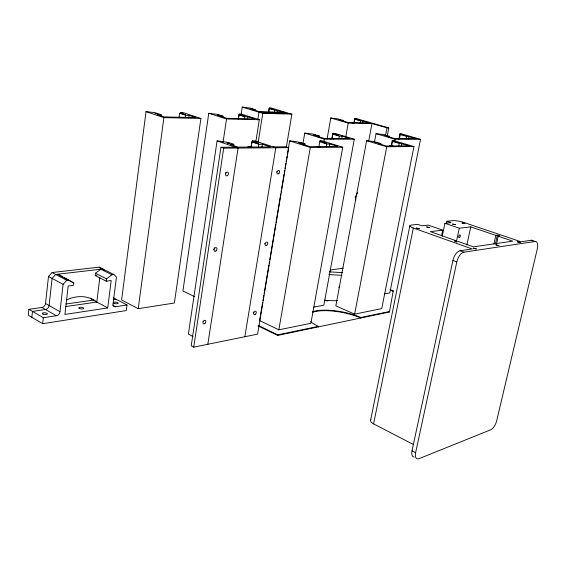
<?xml version="1.0" encoding="UTF-8"?>
<svg xmlns="http://www.w3.org/2000/svg" width="566" height="566" viewBox="0 0 566 566"><rect width="100%" height="100%" fill="white"/><g stroke="black" fill="none" stroke-linecap="round" stroke-linejoin="round"><path stroke-width="0.85" d="M127.01 304.996L115.521 306.744A3.637 2.646 -59.4 0 1 113.044 303.8L116.454 277.057L113.879 274.545L111.912 274.786L100.847 269.211L95.477 273.222L95.194 275.515L106.231 281.175L111.184 280.545L107.724 307.925L64.899 314.441L68.175 286.035L73.467 285.363L73.743 282.986L68.861 280.064L66.724 280.326L63.095 284.323L59.982 311.71A3.863 2.922 -55.6 0 1 56.359 315.743L41.934 307.451L28.923 309.319L28.3 315.212L42.662 323.695L126.282 310.557L127.01 304.996L113.2 297.73M31.852 317.307L32.481 311.399L45.506 309.503A3.821 2.922 -55.1 0 0 49.101 305.527L52.107 278.401L55.709 274.46L102.814 268.984L104.363 270.484M42.662 323.695L43.313 317.731L28.923 309.319M41.934 307.451A3.806 2.922 -54.9 0 0 45.528 303.496L48.492 276.456L52.093 272.529L99.177 267.152L113.879 274.545M65.373 306.616L96.8 302.046L99.821 277.538M106.231 281.175L106.521 278.868L111.912 274.786M160.893 116.235L161.098 114.679L155.077 112.669L146.028 111.629L121.605 299.98L138.231 308.689L174.378 303.008L200.909 118.428L183.059 112.627L180.469 112.556L183.08 113.405L179.606 113.32L179.089 117.084M138.231 308.689L163.907 117.622L146.028 111.629M185.308 117.558L185.627 115.287L179.606 113.32M188.74 117.905L189.094 115.372L185.627 115.287M222.841 117.657L223.061 116.2L217.061 114.304L208.762 113.32L182.91 290.981L194.768 296.747M233.546 146.035L233.808 144.344C228.409 142.108 222.756 141.472 217.082 140.92L188.372 334.11L193.041 336.551M235.371 147.146L220.966 147.245L191.216 345.812L193.728 347.149L257.58 334.145L288.738 147.669L286.049 146.792L273.116 146.884M223.011 142.59L226.556 118.987L208.762 113.32M193.728 347.149L223.69 148.186L220.966 147.245M238.173 119.136L238.824 114.877L241.915 114.955L239.319 114.148L238.923 116.766M241.038 114.933L242.241 107.08L249.755 108L255.4 109.705L252.528 109.613L259.023 111.587L283.927 112.344L269.091 108.651L268.461 112.57M207.828 344.277L238.088 148.066L217.082 140.92M244.406 119.299L244.802 116.737L238.824 114.877M247.491 119.327L247.88 116.808L244.802 116.737M252.606 147.358L251.042 146.835L251.82 141.917L255.358 141.91L252.316 140.899L251.898 143.523M251.346 147.011L251.622 145.264M257.785 119.999L259.023 112.174L288.115 113.044L271.447 108.085L269.395 108.014L268.694 112.358M255.874 141.486L259.327 119.702L241.625 114.212L239.319 114.148M258.209 142.08L262.78 113.32L242.241 107.08M258.329 147.542L258.853 144.245L262.391 144.231L270.491 146.898L238.201 147.125L230.058 144.358L233.808 144.344M261.853 147.577L262.391 144.231M274.333 112.691L274.715 110.328M277.177 112.146L277.46 110.42M244.859 336.735L275.812 147.768L254.955 140.899L252.316 140.899M286.346 147.202L291.851 114.155L289.693 113.511L262.773 112.726L261.188 112.245M262.659 302.35L259.617 320.582L278.847 329.815L310.897 323.285L342.72 147.238L322.252 140.863L319.967 140.863L318.906 146.941M262.949 300.617L263.24 298.876M263.53 297.143L263.82 295.41M264.11 293.669L268.892 265.022M269.183 263.289L269.473 261.549M269.763 259.815L275.706 224.221M275.996 222.488L280.778 193.834M281.069 192.1L281.359 190.367M281.649 188.627L284.111 173.868M284.401 172.135L284.691 170.394M284.981 168.661L285.271 166.928M285.561 165.187L285.851 163.454M286.141 161.713L286.431 159.98M286.721 158.247L287.012 156.506M287.302 154.773L289.622 140.884C294.921 141.394 300.185 142.116 305.265 144.054L302.046 144.068L310.062 146.629L337.81 146.431L329.865 143.955L326.815 143.969L319.91 141.804L322.967 141.797L319.967 140.863M302.966 143.523L304.741 133.109L312.835 134.036L319.429 136.066L319.174 137.545M258.096 325.896L277.694 335.405L277.786 334.853L318.389 326.37L318.297 326.9M278.847 329.815L310.302 147.5L342.72 147.238M323.886 141.79L324.346 139.179L354.288 139.222L323.858 305.215L313.691 307.105M327.127 138.819L330.799 117.997L337.796 118.853L343.668 120.558L341.149 120.501L347.906 122.461L369.747 122.921L354.797 119.27L354.104 123.055L351.918 123.013M326.278 147.033L326.815 143.969M329.412 146.523L329.865 143.955M331.846 138.536L332.773 133.335L334.881 133.357L354.288 139.222M331.096 138.974L329.462 138.472L332.023 138.479L332.787 134.177L335.617 134.199L332.773 133.335M338.871 138.762L339.338 136.165L342.161 136.18L349.689 138.458L324.056 138.401L316.458 136.052L319.429 136.066M341.701 138.72L342.161 136.18M345.741 136.965L348.253 123.077L373.765 123.593M277.694 335.405L389.415 312.007L393.25 290.853L390.024 289.53M353.884 122.956L354.677 118.605L356.481 118.655L388.778 127.881L387.123 136.548M360.217 123.225L360.634 120.947M362.587 123.501L363.047 121.004M338.914 287.422L338.999 286.955M391.035 146.283L389.358 145.78L391.693 145.766L392.5 141.571L409.48 145.816L386.189 145.971L378.399 143.637L381.102 143.623L374.338 141.599L366.641 140.722L335.843 305.881L354.634 314.13L381.732 308.619L413.944 146.552L394.092 140.708L392.167 140.708L391.163 145.901M368.593 141.613L371.968 123.558L386.995 127.852L388.778 127.881M374.395 142.37L376.029 133.682L383.26 134.531L389.677 136.413L387.158 136.399L394.552 138.564L416.314 138.606L400.226 134.651L399.455 138.628L397.275 138.62M385.503 135.663L386.995 127.852M354.634 314.13L386.748 146.764L413.944 146.552M394.778 141.005L395.11 139.278L420.524 139.314L389.79 292.933L384.717 293.881M389.415 312.007L389.514 311.519L360.853 317.505L360.761 318.007A33.118 10.471 10.8 0 0 312.432 312.298M398.867 139.052L399.872 133.873L401.676 133.887L420.524 139.314M398.719 146.078L399.207 143.552M401.294 146.021L401.775 143.545M406.126 138.882L406.6 136.491M408.51 138.981L408.999 136.505M393.25 290.853L393.158 291.306L390.738 290.316M370.553 420.595L409.848 225.855M413.605 444.586L373.595 423.892L413.322 228.027A8.766 1.868 11.3 0 1 411.553 225.02L417.701 224.369L421.783 225.806L428.229 225.105L442.732 230.171L441.636 235.357M442.209 236.248L444.94 223.287L451.01 222.629L446.991 221.256L446.624 222.983M456.33 242.036L459.302 228.225L470.778 226.881L495.823 235.399L497.344 235.194L499.771 236.022L498.257 236.227L496.509 243.967M414.213 457.038A8.929 4.245 -64.1 0 1 412.013 450.826L452.913 260.452A9.318 4.733 -69.5 0 1 460.031 250.759L472.221 248.962L413.322 228.027M415.614 452.701L456.819 261.895A9.346 4.712 -69.5 0 1 463.936 252.167L534.997 241.498A8.469 3.856 -70.2 0 1 537.29 248.891L496.693 420.779A8.101 3.509 -65.9 0 1 490.729 429.778L419.073 458.651A8.957 4.224 -64.2 0 1 415.614 452.701L412.013 450.826M466.837 245L470.778 226.881M493.892 243.988L495.823 235.399M495.406 243.812L497.344 235.194M357.585 192.56L355.222 197.265L355.689 200.527M66.845 299.853C76.261 295.24 88.409 295.226 96.8 302.046M43.313 317.731L56.359 315.743M534.997 241.498L531.283 240.253L520.989 241.774L463.901 222.452A8.349 1.677 11.7 0 0 452.609 220.662L446.991 221.256M330.134 270.088L343.229 268.157M113.617 299.605L116.072 299.244M66.158 303.984L93.213 300.114L107.724 307.925M95.194 275.515L96.843 275.309M442.732 230.171L430.351 231.621L456.026 240.699L454.328 240.925L456.826 241.809L458.524 241.583L473.438 246.854L512.775 241.158L498.257 236.227M223.69 148.186L288.738 147.669M251.042 146.835L247.837 146.856L249.401 147.379M392.5 141.571L395.075 141.564L392.167 140.708M400.226 134.651L402.638 134.673L399.872 133.873M163.907 117.622L200.909 118.428M226.556 118.987L259.327 119.702M354.797 119.27L357.21 119.334L354.677 118.605M161.098 114.679L157.433 114.594L164.366 116.914L196.02 117.622L189.094 115.372M223.061 116.2L219.813 116.122L226.711 118.315L254.75 118.945L247.88 116.808M262.78 113.32L291.851 114.155M269.091 108.651L271.836 108.743L269.395 108.014M329.306 271.85L342.472 272.642M328.811 274.567L341.963 275.345M330.799 117.997L348.253 123.077M376.029 133.682L395.11 139.278M391.693 145.766L393.363 146.269M366.641 140.722L386.748 146.764M332.787 134.177L339.338 136.165M332.023 138.479L333.657 138.981M304.741 133.109L324.346 139.179M320.639 146.863L316.344 146.396L317.873 146.884M289.622 140.884L310.302 147.5M251.82 141.917L258.853 144.245M444.94 223.287L459.302 228.225M460.031 250.759L463.936 252.167M452.913 260.452L456.819 261.895M258.966 325.733L277.786 334.853M95.477 273.222L106.521 278.868M68.861 280.064L57.845 274.213L62.734 277.128M64.206 277.913L73.743 282.986M52.093 272.529L66.724 280.326M112.606 305.187L115.521 306.744M48.492 276.456L63.095 284.323M45.528 303.496L59.982 311.71M90.341 298.14L93.213 300.114M99.177 267.152L100.727 268.652M373.595 423.892A8.327 3.332 12.4 0 1 370.879 419.781M531.283 240.253A8.448 3.87 -70.3 0 1 533.137 241.024M203.18 321.035A1.917 1.281 -62.3 0 1 202.975 321.488M225.777 172.432A1.981 1.387 -70.4 0 1 225.622 173.422M214.33 247.689A1.939 1.337 -66 0 1 213.693 249.514M253.625 311.972A1.811 1.153 -64.2 0 1 253.172 312.786M276.774 171.703A1.875 1.245 -71.2 0 1 276.569 172.149M264.789 243.55A1.84 1.203 -67.5 0 1 264.527 243.939M318.389 326.37A33.118 10.457 10.8 0 1 310.635 321.665M312.524 311.788A33.118 10.457 10.8 0 1 360.853 317.505M337.442 300.61A30.387 8.808 10.3 0 1 324.403 300.1M327.82 300.935A30.387 8.823 10.3 0 1 326.08 300.779M396.087 142.342L398.181 142.766L396.087 142.342M386.217 135.628L384.194 135.26L386.217 135.628M377.437 142.788L375.293 142.391L377.437 142.788M359.856 120.296L357.981 119.95L359.856 120.296M338.546 135.359L336.388 134.998L338.546 135.359M340.428 119.836L338.496 119.511L340.428 119.836M326.03 143.071L323.731 142.689L326.03 143.071M315.75 135.224L313.529 134.857L315.75 135.224M301.353 143.141L298.982 142.752L301.353 143.141M520.211 242.411L517.303 241.788L520.211 242.411M498.929 245.566L495.943 244.922L498.929 245.566M258.344 143.276L255.853 142.865L258.344 143.276M476.296 248.92L473.218 248.255L476.296 248.92M274.255 109.698L272.317 109.337L274.255 109.698M229.676 143.361L227.1 142.943L229.676 143.361M464.842 223.634L462.068 223.046L464.842 223.634M455.446 224.688L452.644 224.086L455.446 224.688M244.42 116.023L242.319 115.634L244.42 116.023M252.139 108.969L250.122 108.637L252.139 108.969M429.629 227.574L426.743 226.952L429.629 227.574M419.321 228.728L416.399 228.098L419.321 228.728M219.537 115.393L217.33 115.025L219.537 115.393M185.492 114.53L183.221 114.198L185.492 114.53M157.426 113.823L155.063 113.433L157.426 113.823M405.603 135.776L403.622 135.416L405.603 135.776M459.847 237.161A1.436 0.736 -70.2 0 0 459.988 234.911A1.436 0.736 -70.2 0 0 458.651 236.715A1.436 0.736 -70.2 0 0 459.847 237.161M43.087 314.172A2.618 0.877 4.8 0 0 47.367 314.003A2.618 0.877 4.8 0 0 43.964 312.75A2.618 0.877 4.8 0 0 43.087 314.172M79.65 308.597A2.512 0.828 5.6 0 0 83.704 308.449A2.512 0.828 5.6 0 0 80.358 307.239A2.512 0.828 5.6 0 0 79.65 308.597M114.332 303.433A2.42 0.785 6.4 0 0 118.188 303.298A2.42 0.785 6.4 0 0 114.884 302.138A2.42 0.785 6.4 0 0 114.332 303.433M227.461 175.601A1.981 1.387 -70.4 0 0 227.978 172.262A1.981 1.387 -70.4 0 0 225.565 174.003A1.981 1.387 -70.4 0 0 227.461 175.601M204.892 323.511A1.917 1.274 -62.3 0 0 205.366 320.427A1.917 1.274 -62.3 0 0 203.01 322.351A1.917 1.274 -62.3 0 0 204.892 323.511M215.957 250.979A1.946 1.33 -66 0 0 216.453 247.774A1.946 1.33 -66 0 0 214.068 249.606A1.946 1.33 -66 0 0 215.957 250.979M278.96 173.465A1.882 1.245 -71.2 0 0 278.897 170.43A1.882 1.245 -71.2 0 0 276.944 172.715A1.882 1.245 -71.2 0 0 278.96 173.465M255.372 314.307A1.818 1.153 -64.3 0 0 255.86 311.371A1.818 1.153 -64.3 0 0 253.71 313.182A1.818 1.153 -64.3 0 0 255.372 314.307M266.798 245.319A1.847 1.203 -67.5 0 0 267.308 242.269A1.847 1.203 -67.5 0 0 265.129 244.003A1.847 1.203 -67.5 0 0 266.798 245.319"/></g></svg>
